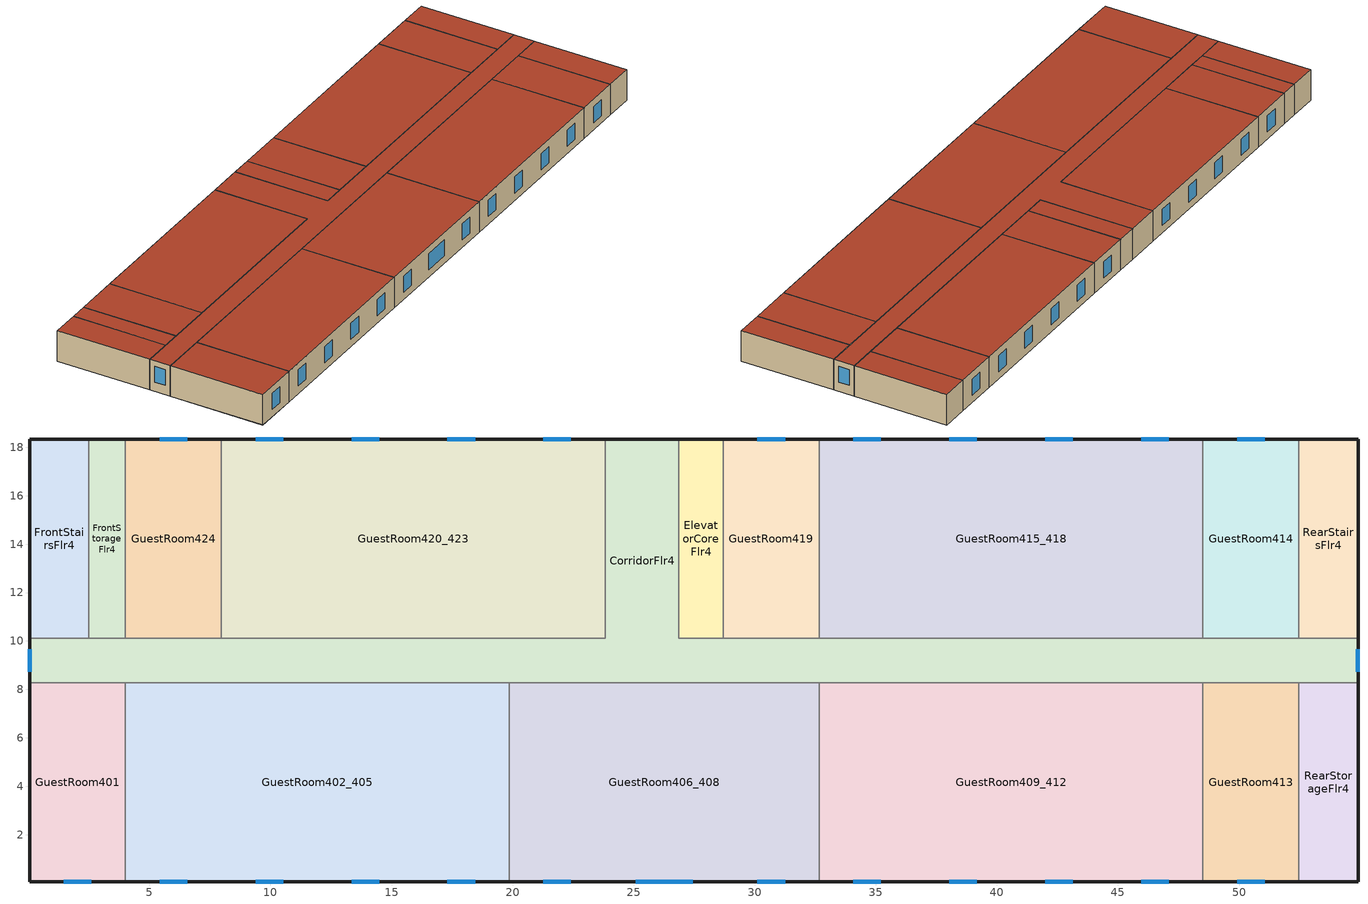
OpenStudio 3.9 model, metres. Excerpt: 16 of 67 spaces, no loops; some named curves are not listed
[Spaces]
GuestRoom413
 floor to GuestRoom313: 52.47,8.28 52.47,0.05 48.51,0.05 48.51,8.28 z8.84
 wall outside: 48.51,0.05 52.47,0.05 z8.84:11.58
 wall to GuestRoom409_412: 48.51,8.28 48.51,0.05 z8.84:11.58
 wall to CorridorFlr4: 52.47,8.28 48.51,8.28 z8.84:11.58
 wall to RearStorageFlr4: 52.47,0.05 52.47,8.28 z8.84:11.58
 window: 49.92,0.05 51.06,0.05 z9.49:10.93
 roof outside: 52.47,0.05 52.47,8.28 48.51,8.28 48.51,0.05 z11.58
GuestRoom415_418
 floor to GuestRoom315_318: 48.51,18.34 48.51,10.11 32.66,10.11 32.66,18.34 z8.84
 wall outside: 48.51,18.34 32.66,18.34 z8.84:11.58
 wall to GuestRoom419: 32.66,18.34 32.66,10.11 z8.84:11.58
 wall to CorridorFlr4: 32.66,10.11 48.51,10.11 z8.84:11.58
 wall to GuestRoom414: 48.51,10.11 48.51,18.34 z8.84:11.58
 window: 47.1,18.34 45.96,18.34 / 39.18,18.34 38.04,18.34 / 43.14,18.34 42,18.34 / 35.21,18.34 34.07,18.34 z9.49:10.93
 roof outside: 48.51,10.11 48.51,18.34 32.66,18.34 32.66,10.11 z11.58
RearStairsFlr4
 floor to RearStairsFlr3: 54.91,18.34 54.91,10.11 52.47,10.11 52.47,18.34 z8.84
 wall outside: 54.91,10.11 54.91,18.34 52.47,18.34 z8.84:11.58
 wall to GuestRoom414: 52.47,18.34 52.47,10.11 z8.84:11.58
 wall to CorridorFlr4: 52.47,10.11 54.91,10.11 z8.84:11.58
 roof outside: 54.91,10.11 54.91,18.34 52.47,18.34 52.47,10.11 z11.58
CorridorFlr4
 floor to CorridorFlr3: 26.87,18.34 26.87,10.11 54.91,10.11 54.91,8.28 0.05,8.28 0.05,10.11 23.82,10.11 23.82,18.34 z8.84
 wall outside: 0.05,10.11 0.05,8.28 / 26.87,18.34 23.82,18.34 / 54.91,8.28 54.91,10.11 z8.84:11.58
 wall to ElevatorCoreFlr4: 28.7,10.11 26.87,10.11 26.87,18.34 z8.84:11.58
 wall to FrontStairsFlr4: 2.49,10.11 0.05,10.11 z8.84:11.58
 wall to GuestRoom420_423: 23.82,18.34 23.82,10.11 7.97,10.11 z8.84:11.58
 wall to GuestRoom406_408: 19.86,8.28 32.66,8.28 z8.84:11.58
 wall to GuestRoom424: 7.97,10.11 4.01,10.11 z8.84:11.58
 wall to GuestRoom402_405: 4.01,8.28 19.86,8.28 z8.84:11.58
 wall to RearStorageFlr4: 52.47,8.28 54.91,8.28 z8.84:11.58
 wall to GuestRoom401: 0.05,8.28 4.01,8.28 z8.84:11.58
 wall to FrontStorageFlr4: 4.01,10.11 2.49,10.11 z8.84:11.58
 wall to GuestRoom414: 52.47,10.11 48.51,10.11 z8.84:11.58
 wall to GuestRoom419: 32.66,10.11 28.7,10.11 z8.84:11.58
 wall to GuestRoom409_412: 32.66,8.28 48.51,8.28 z8.84:11.58
 window: 0.05,9.66 0.05,8.73 / 54.91,8.73 54.91,9.66 z9.68:11.1
 roof outside: 54.91,8.28 54.91,10.11 26.87,10.11 26.87,18.34 23.82,18.34 23.82,10.11 0.05,10.11 0.05,8.28 z11.58
GuestRoom402_405
 floor to GuestRoom302_305: 19.86,8.28 19.86,0.05 4.01,0.05 4.01,8.28 z8.84
 wall outside: 4.01,0.05 19.86,0.05 z8.84:11.58
 wall to GuestRoom406_408: 19.86,0.05 19.86,8.28 z8.84:11.58
 wall to GuestRoom401: 4.01,8.28 4.01,0.05 z8.84:11.58
 window: 5.42,0.05 6.56,0.05 / 13.35,0.05 14.49,0.05 / 9.39,0.05 10.52,0.05 / 17.31,0.05 18.45,0.05 z9.49:10.93
 roof outside: 19.86,0.05 19.86,8.28 4.01,8.28 4.01,0.05 z11.58
GuestRoom401
 floor to GuestRoom301: 4.01,8.28 4.01,0.05 0.05,0.05 0.05,8.28 z8.84
 wall outside: 0.05,8.28 0.05,0.05 4.01,0.05 z8.84:11.58
 window: 1.46,0.05 2.6,0.05 z9.49:10.93
 roof outside: 4.01,0.05 4.01,8.28 0.05,8.28 0.05,0.05 z11.58
RearStorageFlr4
 floor to RearStorageFlr3: 54.91,8.28 54.91,0.05 52.47,0.05 52.47,8.28 z8.84
 wall outside: 52.47,0.05 54.91,0.05 54.91,8.28 z8.84:11.58
 roof outside: 54.91,0.05 54.91,8.28 52.47,8.28 52.47,0.05 z11.58
ElevatorCoreFlr4
 floor to ElevatorCoreFlr3: 28.7,18.34 28.7,10.11 26.87,10.11 26.87,18.34 z8.84
 wall outside: 28.7,18.34 26.87,18.34 z8.84:11.58
 wall to GuestRoom419: 28.7,10.11 28.7,18.34 z8.84:11.58
 roof outside: 28.7,10.11 28.7,18.34 26.87,18.34 26.87,10.11 z11.58
GuestRoom414
 floor to GuestRoom314: 52.47,18.34 52.47,10.11 48.51,10.11 48.51,18.34 z8.84
 wall outside: 52.47,18.34 48.51,18.34 z8.84:11.58
 window: 51.06,18.34 49.92,18.34 z9.49:10.93
 roof outside: 52.47,10.11 52.47,18.34 48.51,18.34 48.51,10.11 z11.58
GuestRoom420_423
 floor to GuestRoom320_323: 23.82,18.34 23.82,10.11 7.97,10.11 7.97,18.34 z8.84
 wall outside: 23.82,18.34 7.97,18.34 z8.84:11.58
 wall to GuestRoom424: 7.97,18.34 7.97,10.11 z8.84:11.58
 window: 22.41,18.34 21.27,18.34 / 18.45,18.34 17.31,18.34 / 10.52,18.34 9.39,18.34 / 14.49,18.34 13.35,18.34 z9.49:10.93
 roof outside: 23.82,10.11 23.82,18.34 7.97,18.34 7.97,10.11 z11.58
GuestRoom424
 floor to GuestRoom324: 7.97,18.34 7.97,10.11 4.01,10.11 4.01,18.34 z8.84
 wall outside: 7.97,18.34 4.01,18.34 z8.84:11.58
 wall to FrontStorageFlr4: 4.01,18.34 4.01,10.11 z8.84:11.58
 window: 6.56,18.34 5.42,18.34 z9.49:10.93
 roof outside: 7.97,10.11 7.97,18.34 4.01,18.34 4.01,10.11 z11.58
GuestRoom406_408
 floor to GuestRoom306_308: 32.66,8.28 32.66,0.05 19.86,0.05 19.86,8.28 z8.84
 wall outside: 19.86,0.05 32.66,0.05 z8.84:11.58
 wall to GuestRoom409_412: 32.66,0.05 32.66,8.28 z8.84:11.58
 window: 21.27,0.05 22.41,0.05 / 25.08,0.05 27.44,0.05 / 30.11,0.05 31.25,0.05 z9.49:10.93
 roof outside: 32.66,0.05 32.66,8.28 19.86,8.28 19.86,0.05 z11.58
GuestRoom419
 floor to GuestRoom319: 32.66,18.34 32.66,10.11 28.7,10.11 28.7,18.34 z8.84
 wall outside: 32.66,18.34 28.7,18.34 z8.84:11.58
 window: 31.25,18.34 30.11,18.34 z9.49:10.93
 roof outside: 32.66,10.11 32.66,18.34 28.7,18.34 28.7,10.11 z11.58
FrontStorageFlr4
 floor to FrontStorageFlr3: 4.01,18.34 4.01,10.11 2.49,10.11 2.49,18.34 z8.84
 wall outside: 4.01,18.34 2.49,18.34 z8.84:11.58
 wall to FrontStairsFlr4: 2.49,18.34 2.49,10.11 z8.84:11.58
 roof outside: 4.01,10.11 4.01,18.34 2.49,18.34 2.49,10.11 z11.58
FrontStairsFlr4
 floor to FrontStairsFlr3: 2.49,18.34 2.49,10.11 0.05,10.11 0.05,18.34 z8.84
 wall outside: 2.49,18.34 0.05,18.34 0.05,10.11 z8.84:11.58
 roof outside: 2.49,10.11 2.49,18.34 0.05,18.34 0.05,10.11 z11.58
GuestRoom409_412
 floor to GuestRoom309_312: 48.51,8.28 48.51,0.05 32.66,0.05 32.66,8.28 z8.84
 wall outside: 32.66,0.05 48.51,0.05 z8.84:11.58
 window: 38.04,0.05 39.18,0.05 / 45.96,0.05 47.1,0.05 / 42,0.05 43.14,0.05 / 34.07,0.05 35.21,0.05 z9.49:10.93
 roof outside: 48.51,0.05 48.51,8.28 32.66,8.28 32.66,0.05 z11.58
[Building]
-SmallHotel-ASHRAE 169-2013-4A created: 2026-10-09 19:33:39 +0000: North Axis {deg}=90; Default Construction Set=90.1-2004 - SmHotel - ASHRAE 169-2013-4A; Standards Number of Stories=4; Standards Number of Above Ground Stories=4; Standards Building Type=SmallHotel
[Site]
New York-John F Kennedy Intl AP_NY_USA: Latitude {deg}=40.65; Longitude {deg}=-73.8; Time Zone {hr}=-5; Elevation {m}=5
[SizingPeriod:DesignDay] Barometric Pressure {Pa}=101241; Rain Indicator=No; Snow Indicator=No; Day of Month=21; Daylight Saving Time Indicator=No; Humidity Condition Type=Wetbulb; Dry-Bulb Temperature Range Modifier Type=DefaultMultipliers
Name | Maximum Dry-Bulb Temperature {C} | Daily Dry-Bulb Temperature Range {deltaC} | Wind Speed {m/s} | Wind Direction {deg} | Month | Day Type | Wetbulb or DewPoint at Maximum Dry-Bulb {C} | Solar Model Indicator | ASHRAE Clear Sky Optical Depth for Beam Irradiance | ASHRAE Clear Sky Optical Depth for Diffuse Irradiance | Sky Clearness
New.York-John.F.Kennedy.Intl.AP_NY_USA Ann Clg .4% Condns DB=>MWB | 32.1 | 7.4 | 5.6 | 230 | 7 | SummerDesignDay | 23.1 | ASHRAETau | 0.541 | 1.8
New.York-John.F.Kennedy.Intl.AP_NY_USA Ann Clg .4% Condns WB=>MDB | 29.1 | 7.4 | 5.6 | 230 | 7 | SummerDesignDay | 25 | ASHRAETau | 0.541 | 1.8
New.York-John.F.Kennedy.Intl.AP_NY_USA Ann Htg 99.6% Condns DB | -10.7 | 0 | 7.5 | 320 | 1 | WinterDesignDay | -10.7 | ASHRAEClearSky |  |  | 0
[ClimateZones]
Climate Zone Institution Name 1=ASHRAE; Climate Zone Document Name 1=ANSI/ASHRAE Standard 169; Climate Zone Document Year 1=2006; Climate Zone Value 1=4A
[Site:WaterMainsTemperature]
Calculation Method=Correlation; Annual Average Outdoor Air Temperature {C}=12.4667; Maximum Difference In Monthly Average Outdoor Air Temperatures {deltaC}=25.2
[Site:GroundTemperature:Shallow]
6, 2.1, 1.1, 2, 7.2, 13.1, 18.7, 22.7, 23.9, 22, 17.5, 11.7
[Site:GroundTemperature:Deep]
11.8, 9, 7.2, 6.7, 7.7, 10.1, 13, 15.9, 17.8, 18.2, 17.1, 14.8
[Site:GroundTemperature:FCfactorMethod]
January Ground Temperature {C}=14; February Ground Temperature {C}=7.3; March Ground Temperature {C}=3.3; April Ground Temperature {C}=1.2; May Ground Temperature {C}=-0.2; June Ground Temperature {C}=5.6; July Ground Temperature {C}=10.9; August Ground Temperature {C}=16.1; September Ground Temperature {C}=21.7; October Ground Temperature {C}=25; November Ground Temperature {C}=24.8; December Ground Temperature {C}=19.9
[Material:NoMass] Thermal Absorptance=0.9; Solar Absorptance=0.7
Name | Roughness | Thermal Resistance {m2-K/W} | Visible Absorptance
CP02 CARPET PAD | VeryRough | 0.21648 | 0.8
Typical Insulation R-6.78 | Smooth | 1.19347 | 0.7
Typical Carpet Pad | Smooth | 0.21648 | 0.8
Typical Insulation R-5.89 | Smooth | 1.03652 | 0.7
Typical Insulation R-14.76; Typical Insulation R-14.76 3 | Smooth | 2.59864 | 0.7
Typical Insulation R-0.58; Typical Insulation R-0.58 3 | Smooth | 0.101875 | 0.7
Typical Insulation R-0.01 | Smooth | 0.001 | 0.7
Typical Insulation R-8.93 2 | Smooth | 1.57183 | 0.7
Typical Insulation R-13.45 2 | Smooth | 2.368 | 0.7
Typical Insulation R-1.15 2 | Smooth | 0.202527 | 0.7
[Material] Thermal Absorptance=0.9
Name | Roughness | Thickness {m} | Conductivity {W/m-K} | Density {kg/m3} | Specific Heat {J/kg-K} | Solar Absorptance | Visible Absorptance
4 in. Normalweight Concrete Floor | MediumRough | 0.1016 | 2.31 | 2322 | 832 | 0.7 | 0.7
25mm Stucco | Smooth | 0.0254 | 0.72 | 1856 | 840 | 0.7 | 0.7
5/8 in. Gypsum Board | MediumSmooth | 0.0159 | 0.16 | 800 | 1090 | 0.7 | 0.7
Roof Membrane | VeryRough | 0.0095 | 0.16 | 1121.29 | 1460 | 0.7 | 0.7
Metal Roof Surface; F08 Metal surface | Smooth | 0.0008 | 45.28 | 7824 | 500 | 0.7 | 0.7
1/2 in. Gypsum Board | Smooth | 0.0127 | 0.16 | 800 | 1090 | 0.7 | 0.5
6 in. Normalweight Concrete Floor | MediumRough | 0.1524 | 2.31 | 2322 | 832 | 0.7 | 0.7
8 in. Concrete Block Basement Wall | MediumRough | 0.2032 | 1.326 | 1842 | 912 | 0.7 | 0.7
G05 25mm wood | MediumSmooth | 0.0254 | 0.15 | 608 | 1630 | 0.5 | 0.5
[DefaultConstructionSet] Interior Partition Construction=Typical Interior Partition
Name | Default Exterior Surface Constructions | Default Interior Surface Constructions | Default Ground Contact Surface Constructions | Default Exterior SubSurface Constructions | Default Interior SubSurface Constructions
90.1-2004 - SmHotel - ASHRAE 169-2013-4A | Default Surface Constructions 1 | Default Surface Constructions 2 | Default Surface Constructions 3 | Default Sub Surface Constructions 1 | Default Sub Surface Constructions 2
90.1-2004 - SmHotel - ASHRAE 169-2013-4A 3 | Default Surface Constructions 10 | Default Surface Constructions 11 | Default Surface Constructions 12 | Default Sub Surface Constructions 7 | Default Sub Surface Constructions 8
[DefaultSurfaceConstructions]
Name | Floor Construction | Wall Construction | Roof Ceiling Construction
Default Surface Constructions 1 | Typical Insulated Exterior Mass Floor R-9.35 | Typical Insulated Steel Framed Exterior Wall R-8.06 | Typical IEAD Roof R-15.87
Default Surface Constructions 2; Default Surface Constructions 11 | int_slab_floor_smallhotel | int_wall_smallhotel | int_slab_ceiling_smallhotel
Default Surface Constructions 3; Default Surface Constructions 12 | Typical Insulated Carpeted 6in Slab Floor | Typical Insulated Basement Mass Wall
Default Surface Constructions 10 | Typical Insulated Exterior Mass Floor R-11.49 2 | Typical Insulated Steel Framed Exterior Wall R-15.63 2 | Typical IEAD Roof R-15.87 3
[Construction]
Typical Insulated Exterior Mass Floor R-9.35: Typical Insulation R-6.78, 4 in. Normalweight Concrete Floor, Typical Carpet Pad
Typical Insulated Steel Framed Exterior Wall R-8.06: 25mm Stucco, 5/8 in. Gypsum Board, Typical Insulation R-5.89, 5/8 in. Gypsum Board
Typical IEAD Roof R-15.87: Roof Membrane, Typical Insulation R-14.76, Metal Roof Surface
int_slab_floor_smallhotel: 4 in. Normalweight Concrete Floor, CP02 CARPET PAD
int_wall_smallhotel: 1/2 in. Gypsum Board, 1/2 in. Gypsum Board
int_slab_ceiling_smallhotel: CP02 CARPET PAD, 4 in. Normalweight Concrete Floor
Typical Insulated Carpeted 6in Slab Floor: 6 in. Normalweight Concrete Floor, Typical Carpet Pad
Typical Insulated Basement Mass Wall: 8 in. Concrete Block Basement Wall
U 0.57 SHGC 0.39 Simple Glazing: U 0.57 SHGC 0.39 Simple Glazing
U 0.67 SHGC 0.39 Simple Glazing: U 0.67 SHGC 0.39 Simple Glazing
Typical Insulated Metal Door R-1.43: F08 Metal surface, Typical Insulation R-0.58
Typical Overhead Door R-0.86: Typical Insulation R-0.01
U 1.17 SHGC 0.49 Simple Glazing: U 1.17 SHGC 0.49 Simple Glazing
Typical Interior Window: Clear 3mm
Typical Interior Door; Typical Interior Partition: G05 25mm wood
U 0.98 SHGC 0.36 Simple Glazing: U 0.98 SHGC 0.36 Simple Glazing
Typical Insulated Exterior Mass Floor R-11.49 2: Typical Insulation R-8.93 2, 4 in. Normalweight Concrete Floor, Typical Carpet Pad
Typical Insulated Steel Framed Exterior Wall R-15.63 2: 25mm Stucco, 5/8 in. Gypsum Board, Typical Insulation R-13.45 2, 5/8 in. Gypsum Board
Typical IEAD Roof R-15.87 3: Roof Membrane, Typical Insulation R-14.76 3, Metal Roof Surface
Typical Insulated Metal Door R-1.43 3: F08 Metal surface, Typical Insulation R-0.58 3
Typical Overhead Door R-2.0 2: Typical Insulation R-1.15 2
[DefaultSubSurfaceConstructions]
Name | Fixed Window Construction | Operable Window Construction | Door Construction | Glass Door Construction | Overhead Door Construction | Skylight Construction | Tubular Daylight Dome Construction | Tubular Daylight Diffuser Construction
Default Sub Surface Constructions 1 | U 0.57 SHGC 0.39 Simple Glazing | U 0.67 SHGC 0.39 Simple Glazing | Typical Insulated Metal Door R-1.43 | U 0.67 SHGC 0.39 Simple Glazing | Typical Overhead Door R-0.86 | U 1.17 SHGC 0.49 Simple Glazing | Typical Interior Window | Typical Interior Window
Default Sub Surface Constructions 2; Default Sub Surface Constructions 8 | Typical Interior Window | Typical Interior Window | Typical Interior Door
Default Sub Surface Constructions 7 | U 0.57 SHGC 0.39 Simple Glazing | U 0.67 SHGC 0.39 Simple Glazing | Typical Insulated Metal Door R-1.43 3 |  | Typical Overhead Door R-2.0 2 | U 0.98 SHGC 0.36 Simple Glazing | Typical Interior Window | Typical Interior Window
[WindowMaterial:SimpleGlazingSystem] Visible Transmittance=0.81
Name | U-Factor {W/m2-K} | Solar Heat Gain Coefficient
U 0.57 SHGC 0.39 Simple Glazing | 3.23661 | 0.39
U 0.67 SHGC 0.39 Simple Glazing | 3.80444 | 0.39
U 1.17 SHGC 0.49 Simple Glazing | 6.64357 | 0.49
U 0.98 SHGC 0.36 Simple Glazing | 5.5647 | 0.36
[WindowMaterial:Glazing]
Clear 3mm: Optical Data Type=SpectralAverage; Thickness {m}=0.003; Solar Transmittance at Normal Incidence=0.837; Front Side Solar Reflectance at Normal Incidence=0.075; Back Side Solar Reflectance at Normal Incidence=0.075; Visible Transmittance at Normal Incidence=0.898; Front Side Visible Reflectance at Normal Incidence=0.081; Back Side Visible Reflectance at Normal Incidence=0.081; Infrared Transmittance at Normal Incidence=0; Front Side Infrared Hemispherical Emissivity=0.84; Back Side Infrared Hemispherical Emissivity=0.84; Conductivity {W/m-K}=0.9; Dirt Correction Factor for Solar and Visible Transmittance=1; Solar Diffusing=No
[Space] Default Construction Set=90.1-2004 - SmHotel - ASHRAE 169-2013-4A 3; Building Story=BuildingStory4
Name | Space Type | Thermal Zone
GuestRoom424 | SmallHotel GuestRoom4Occ | GuestRoom424 ZN
GuestRoom413 | SmallHotel GuestRoom4Vac | GuestRoom413 ZN
GuestRoom419 | SmallHotel GuestRoom4Occ | GuestRoom419 ZN
GuestRoom402_405 | SmallHotel GuestRoom4Vac | GuestRoom402_405 ZN
GuestRoom420_423 | SmallHotel GuestRoom4Occ | GuestRoom420_423 ZN
GuestRoom415_418 | SmallHotel GuestRoom4Occ | GuestRoom415_418 ZN
RearStairsFlr4 | SmallHotel Stair4 | RearStairsFlr4 ZN
GuestRoom414 | SmallHotel GuestRoom4Vac | GuestRoom414 ZN
CorridorFlr4 | SmallHotel Corridor4 | CorridorFlr4 ZN
GuestRoom406_408 | SmallHotel GuestRoom4Vac | GuestRoom406_408 ZN
GuestRoom401 | SmallHotel GuestRoom4Occ | GuestRoom401 ZN
GuestRoom409_412 | SmallHotel GuestRoom4Occ | GuestRoom409_412 ZN
RearStorageFlr4 | SmallHotel Storage4Rear | RearStorageFlr4 ZN
ElevatorCoreFlr4 | SmallHotel ElevatorCore4 | ElevatorCoreFlr4 ZN
FrontStorageFlr4 | SmallHotel Storage4Front | FrontStorageFlr4 ZN
FrontStairsFlr4 | SmallHotel Stair4 | FrontStairsFlr4 ZN
[BuildingStory]
BuildingStory4
[SpaceType] Standards Building Type=SmallHotel
Name | Default Schedule Set | Design Specification Outdoor Air Object | Standards Space Type
SmallHotel Corridor4 | SmallHotel Corridor4 Schedule Set | SmallHotel Corridor4 Ventilation | Corridor4
SmallHotel ElevatorCore4 | SmallHotel ElevatorCore4 Schedule Set | SmallHotel ElevatorCore4 Ventilation | ElevatorCore4
SmallHotel Stair4 | SmallHotel Stair4 Schedule Set | SmallHotel Stair4 Ventilation | Stair4
SmallHotel Storage4Front | SmallHotel Storage4Front Schedule Set | SmallHotel Storage4Front Ventilation | Storage4Front
SmallHotel Storage4Rear | SmallHotel Storage4Rear Schedule Set | SmallHotel Storage4Rear Ventilation | Storage4Rear
SmallHotel GuestRoom4Occ | SmallHotel GuestRoom4Occ Schedule Set | SmallHotel GuestRoom4Occ Ventilation | GuestRoom4Occ
SmallHotel GuestRoom4Vac | SmallHotel GuestRoom4Vac Schedule Set | SmallHotel GuestRoom4Vac Ventilation | GuestRoom4Vac
[Lights:Definition] Design Level Calculation Method=Watts/Area; Fraction Radiant=0.7; Fraction Visible=0.2; Return Air Fraction=0
Name | Watts per Space Floor Area {W/m2}
SmallHotel Corridor4 Lights Definition | 5.38196
SmallHotel GuestRoom4Occ Lights Definition; SmallHotel GuestRoom4Vac Lights Definition | 11.8403
SmallHotel Stair4 Lights Definition | 6.45835
SmallHotel Storage4Front Lights Definition; SmallHotel Storage4Rear Lights Definition | 8.61113
[Lights] Fraction Replaceable=1
Name | Lights Definition | Space or SpaceType
SmallHotel Corridor4 Lights | SmallHotel Corridor4 Lights Definition | SmallHotel Corridor4
SmallHotel GuestRoom4Occ Lights | SmallHotel GuestRoom4Occ Lights Definition | SmallHotel GuestRoom4Occ
SmallHotel GuestRoom4Vac Lights | SmallHotel GuestRoom4Vac Lights Definition | SmallHotel GuestRoom4Vac
SmallHotel Stair4 Lights | SmallHotel Stair4 Lights Definition | SmallHotel Stair4
SmallHotel Storage4Front Lights | SmallHotel Storage4Front Lights Definition | SmallHotel Storage4Front
SmallHotel Storage4Rear Lights | SmallHotel Storage4Rear Lights Definition | SmallHotel Storage4Rear
[DesignSpecification:OutdoorAir] Outdoor Air Method=Sum
Name | Outdoor Air Flow per Floor Area {m3/s-m2}
SmallHotel Corridor4 Ventilation; SmallHotel ElevatorCore4 Ventilation; SmallHotel Stair4 Ventilation | 0.000254
SmallHotel GuestRoom4Occ Ventilation; SmallHotel GuestRoom4Vac Ventilation | 0.000508
SmallHotel Storage4Front Ventilation; SmallHotel Storage4Rear Ventilation | 0.000762
[DefaultScheduleSet]
Name | Number of People Schedule | People Activity Level Schedule | Lighting Schedule | Electric Equipment Schedule
SmallHotel Corridor4 Schedule Set | HotelSmall AlwaysOff | HotelSmall Activity_Sch | HotelSmall BLDG_LIGHT_CORRIDOR_SCH | HotelSmall AlwaysOff
SmallHotel ElevatorCore4 Schedule Set |  |  | HotelSmall AlwaysOff | HotelSmall BLDG_ELEVATORS
SmallHotel GuestRoom4Occ Schedule Set | HotelSmall GuestRoom_Occ_Sch | HotelSmall Activity_Sch | SmallHotel GuestRoom Light | HotelSmall GuestRoom_Eqp_Sch_Base
SmallHotel GuestRoom4Vac Schedule Set | HotelSmall AlwaysOff | HotelSmall Activity_Sch | HotelSmall AlwaysOff | HotelSmall AlwaysOff
SmallHotel Stair4 Schedule Set | HotelSmall AlwaysOff | HotelSmall Activity_Sch | Always On | HotelSmall AlwaysOff
SmallHotel Storage4Front Schedule Set; SmallHotel Storage4Rear Schedule Set | HotelSmall AlwaysOff | HotelSmall Activity_Sch | SmallHotel Storage Light | HotelSmall AlwaysOff
[ThermostatSetpoint:DualSetpoint]
Name | Heating Setpoint Temperature Schedule | Cooling Setpoint Temperature Schedule
SmallHotel Corridor4 Thermostat 1 | HotelSmall CommonArea_HtgSP_Sch | HotelSmall CommonArea_ClgSP_Sch
SmallHotel ElevatorCore4 Thermostat 1
SmallHotel Stair4 Thermostat 1; SmallHotel Storage4Front Thermostat 1; SmallHotel Stair4 Thermostat 2; SmallHotel Storage4Rear Thermostat 1 | HotelSmall SemiHeated_HtgSP_Sch | SmallHotel UnitHeater ClgSP Sch
SmallHotel GuestRoom4Occ Thermostat 1; SmallHotel GuestRoom4Occ Thermostat 2; SmallHotel GuestRoom4Occ Thermostat 3; SmallHotel GuestRoom4Occ Thermostat 4; SmallHotel GuestRoom4Occ Thermostat 5; SmallHotel GuestRoom4Occ Thermostat 6 | HotelSmall Base_OccGuestRoom_HtgSP_Sch | HotelSmall Base_OccGuestRoom_ClgSP_Sch
SmallHotel GuestRoom4Vac Thermostat 1; SmallHotel GuestRoom4Vac Thermostat 2; SmallHotel GuestRoom4Vac Thermostat 3; SmallHotel GuestRoom4Vac Thermostat 4 | HotelSmall VacGuestRoom_HtgSP_Sch | HotelSmall VacGuestRoom_ClgSP_Sch
[ElectricEquipment:Definition] Design Level Calculation Method=Watts/Area; Watts per Space Floor Area {W/m2}=11.8403; Fraction Latent=0; Fraction Radiant=0.5; Fraction Lost=0
SmallHotel GuestRoom4Occ Elec Equip Definition; SmallHotel GuestRoom4Vac Elec Equip Definition
[ElectricEquipment]
Name | Electric Equipment Definition | Space or SpaceType
SmallHotel GuestRoom4Occ Elec Equip | SmallHotel GuestRoom4Occ Elec Equip Definition | SmallHotel GuestRoom4Occ
SmallHotel GuestRoom4Vac Elec Equip | SmallHotel GuestRoom4Vac Elec Equip Definition | SmallHotel GuestRoom4Vac
[People:Definition] Number of People Calculation Method=People/Area; People per Space Floor Area {person/m2}=0.0459619; Fraction Radiant=0.3; Thermal Comfort Model Type 1=AdaptiveASH55
SmallHotel GuestRoom4Occ People Definition; SmallHotel GuestRoom4Vac People Definition
[People] Work Efficiency Schedule=Work Efficiency Schedule; Clothing Insulation Schedule=Clothing Schedule; Air Velocity Schedule=Air Velocity Schedule; Multiplier=1
Name | People Definition | Space or SpaceType
SmallHotel GuestRoom4Occ People | SmallHotel GuestRoom4Occ People Definition | SmallHotel GuestRoom4Occ
SmallHotel GuestRoom4Vac People | SmallHotel GuestRoom4Vac People Definition | SmallHotel GuestRoom4Vac
[SpaceInfiltration:DesignFlowRate] Design Flow Rate Calculation Method=Flow/ExteriorArea; Flow per Exterior Surface Area {m3/s-m2}=0.000570329; Constant Term Coefficient=0.0287; Temperature Term Coefficient=0.0086; Velocity Term Coefficient=0; Velocity Squared Term Coefficient=0.0086
Name | Space or SpaceType | Schedule
FrontStairsFlr4 HVAC On Infiltration | FrontStairsFlr4 | Infiltration HVAC On Schedule
FrontStairsFlr4 HVAC Off Infiltration | FrontStairsFlr4 | Infiltration HVAC Off Schedule
GuestRoom415_418 HVAC On Infiltration | GuestRoom415_418 | Infiltration HVAC On Schedule
GuestRoom415_418 HVAC Off Infiltration | GuestRoom415_418 | Infiltration HVAC Off Schedule
RearStairsFlr4 HVAC On Infiltration | RearStairsFlr4 | Infiltration HVAC On Schedule
RearStairsFlr4 HVAC Off Infiltration | RearStairsFlr4 | Infiltration HVAC Off Schedule
CorridorFlr4 HVAC On Infiltration | CorridorFlr4 | Infiltration HVAC On Schedule
CorridorFlr4 HVAC Off Infiltration | CorridorFlr4 | Infiltration HVAC Off Schedule
GuestRoom401 HVAC On Infiltration | GuestRoom401 | Infiltration HVAC On Schedule
GuestRoom401 HVAC Off Infiltration | GuestRoom401 | Infiltration HVAC Off Schedule
GuestRoom413 HVAC On Infiltration | GuestRoom413 | Infiltration HVAC On Schedule
GuestRoom413 HVAC Off Infiltration | GuestRoom413 | Infiltration HVAC Off Schedule
GuestRoom424 HVAC On Infiltration | GuestRoom424 | Infiltration HVAC On Schedule
GuestRoom424 HVAC Off Infiltration | GuestRoom424 | Infiltration HVAC Off Schedule
GuestRoom419 HVAC On Infiltration | GuestRoom419 | Infiltration HVAC On Schedule
GuestRoom419 HVAC Off Infiltration | GuestRoom419 | Infiltration HVAC Off Schedule
GuestRoom414 HVAC On Infiltration | GuestRoom414 | Infiltration HVAC On Schedule
GuestRoom414 HVAC Off Infiltration | GuestRoom414 | Infiltration HVAC Off Schedule
GuestRoom420_423 HVAC On Infiltration | GuestRoom420_423 | Infiltration HVAC On Schedule
GuestRoom420_423 HVAC Off Infiltration | GuestRoom420_423 | Infiltration HVAC Off Schedule
GuestRoom406_408 HVAC On Infiltration | GuestRoom406_408 | Infiltration HVAC On Schedule
GuestRoom406_408 HVAC Off Infiltration | GuestRoom406_408 | Infiltration HVAC Off Schedule
GuestRoom409_412 HVAC On Infiltration | GuestRoom409_412 | Infiltration HVAC On Schedule
GuestRoom409_412 HVAC Off Infiltration | GuestRoom409_412 | Infiltration HVAC Off Schedule
GuestRoom402_405 HVAC On Infiltration | GuestRoom402_405 | Infiltration HVAC On Schedule
GuestRoom402_405 HVAC Off Infiltration | GuestRoom402_405 | Infiltration HVAC Off Schedule
FrontStorageFlr4 HVAC On Infiltration | FrontStorageFlr4 | Infiltration HVAC On Schedule
FrontStorageFlr4 HVAC Off Infiltration | FrontStorageFlr4 | Infiltration HVAC Off Schedule
RearStorageFlr4 HVAC On Infiltration | RearStorageFlr4 | Infiltration HVAC On Schedule
RearStorageFlr4 HVAC Off Infiltration | RearStorageFlr4 | Infiltration HVAC Off Schedule
ElevatorCoreFlr4 HVAC On Infiltration | ElevatorCoreFlr4 | Infiltration HVAC On Schedule
ElevatorCoreFlr4 HVAC Off Infiltration | ElevatorCoreFlr4 | Infiltration HVAC Off Schedule
[ThermalZone] Use Ideal Air Loads=No
Name | Thermostat
CorridorFlr4 ZN | SmallHotel Corridor4 Thermostat 1
ElevatorCoreFlr4 ZN | SmallHotel ElevatorCore4 Thermostat 1
FrontStairsFlr4 ZN | SmallHotel Stair4 Thermostat 1
FrontStorageFlr4 ZN | SmallHotel Storage4Front Thermostat 1
GuestRoom401 ZN | SmallHotel GuestRoom4Occ Thermostat 1
GuestRoom402_405 ZN | SmallHotel GuestRoom4Vac Thermostat 1
GuestRoom406_408 ZN | SmallHotel GuestRoom4Vac Thermostat 2
GuestRoom409_412 ZN | SmallHotel GuestRoom4Occ Thermostat 2
GuestRoom413 ZN | SmallHotel GuestRoom4Vac Thermostat 3
GuestRoom414 ZN | SmallHotel GuestRoom4Vac Thermostat 4
GuestRoom415_418 ZN | SmallHotel GuestRoom4Occ Thermostat 3
GuestRoom419 ZN | SmallHotel GuestRoom4Occ Thermostat 4
GuestRoom420_423 ZN | SmallHotel GuestRoom4Occ Thermostat 5
GuestRoom424 ZN | SmallHotel GuestRoom4Occ Thermostat 6
RearStairsFlr4 ZN | SmallHotel Stair4 Thermostat 2
RearStorageFlr4 ZN | SmallHotel Storage4Rear Thermostat 1
[Sizing:Zone] Zone Cooling Design Supply Air Temperature Input Method=SupplyAirTemperature; Zone Cooling Design Supply Air Temperature Difference {deltaC}=11.11; Zone Heating Design Supply Air Temperature Input Method=SupplyAirTemperature; Zone Heating Design Supply Air Temperature Difference {deltaC}=11.11; Zone Heating Design Supply Air Humidity Ratio {kg-H2O/kg-air}=0.008; Cooling Design Air Flow Method=DesignDay; Heating Design Air Flow Method=DesignDay; Account for Dedicated Outdoor Air System=No; Dedicated Outdoor Air System Control Strategy=NeutralSupplyAir; Dedicated Outdoor Air Low Setpoint Temperature for Design {C}=autosize; Dedicated Outdoor Air High Setpoint Temperature for Design {C}=autosize; Zone Load Sizing Method=Sensible Load Only No Latent Load; Zone Latent Cooling Design Supply Air Humidity Ratio Input Method=HumidityRatioDifference; Zone Cooling Design Supply Air Humidity Ratio Difference {kgWater/kgDryAir}=0.005; Zone Latent Heating Design Supply Air Humidity Ratio Input Method=HumidityRatioDifference; Zone Humidification Design Supply Air Humidity Ratio Difference {kgWater/kgDryAir}=0.005; Sizing Option=Coincident
Name | Zone Cooling Design Supply Air Temperature {C} | Zone Heating Design Supply Air Temperature {C} | Zone Cooling Design Supply Air Humidity Ratio {kg-H2O/kg-air} | Heating Maximum Air Flow Fraction
CorridorFlr1 ZN; CorridorFlr2 ZN; CorridorFlr3 ZN; CorridorFlr4 ZN; GuestRoom101 ZN; GuestRoom102 ZN; GuestRoom103 ZN; GuestRoom104 ZN; GuestRoom105 ZN; GuestRoom201 ZN; GuestRoom202_205 ZN; GuestRoom206_208 ZN; GuestRoom209_212 ZN; GuestRoom213 ZN; GuestRoom214 ZN; GuestRoom215_218 ZN; GuestRoom219 ZN; GuestRoom220_223 ZN; GuestRoom224 ZN; GuestRoom301 ZN; GuestRoom302_305 ZN; GuestRoom306_308 ZN; GuestRoom309_312 ZN; GuestRoom313 ZN; GuestRoom314 ZN; GuestRoom315_318 ZN; GuestRoom319 ZN; GuestRoom320_323 ZN; GuestRoom324 ZN; GuestRoom401 ZN; GuestRoom402_405 ZN; GuestRoom406_408 ZN; GuestRoom409_412 ZN; GuestRoom413 ZN; GuestRoom414 ZN; GuestRoom415_418 ZN; GuestRoom419 ZN; GuestRoom420_423 ZN; GuestRoom424 ZN | 13.8889 | 50 | 0.008
ElevatorCoreFlr1 ZN; ElevatorCoreFlr2 ZN; ElevatorCoreFlr3 ZN; ElevatorCoreFlr4 ZN; FrontStorageFlr1 ZN; FrontStorageFlr2 ZN; FrontStorageFlr3 ZN; FrontStorageFlr4 ZN; RearStorageFlr1 ZN; RearStorageFlr2 ZN; RearStorageFlr3 ZN; RearStorageFlr4 ZN | 14 | 40 | 0.0085
FrontStairsFlr1 ZN; FrontStairsFlr2 ZN; FrontStairsFlr3 ZN; FrontStairsFlr4 ZN; RearStairsFlr1 ZN; RearStairsFlr2 ZN; RearStairsFlr3 ZN; RearStairsFlr4 ZN | 14 | 50 | 0.0085 | 1
[Zone equipment]
CorridorFlr1 ZN: CorridorFlr1 ZN PTAC
CorridorFlr2 ZN: CorridorFlr2 ZN PTAC
CorridorFlr3 ZN: CorridorFlr3 ZN PTAC
CorridorFlr4 ZN: CorridorFlr4 ZN PTAC
FrontStairsFlr1 ZN: FrontStairsFlr1 ZN Unit Heater
FrontStairsFlr2 ZN: FrontStairsFlr2 ZN Unit Heater
FrontStairsFlr3 ZN: FrontStairsFlr3 ZN Unit Heater
FrontStairsFlr4 ZN: FrontStairsFlr4 ZN Unit Heater
GuestRoom101 ZN: GuestRoom101 ZN PTAC
GuestRoom102 ZN: GuestRoom102 ZN PTAC
GuestRoom103 ZN: GuestRoom103 ZN PTAC
GuestRoom104 ZN: GuestRoom104 ZN PTAC
GuestRoom105 ZN: GuestRoom105 ZN PTAC
GuestRoom201 ZN: GuestRoom201 ZN PTAC
GuestRoom202_205 ZN: GuestRoom202_205 ZN PTAC
GuestRoom206_208 ZN: GuestRoom206_208 ZN PTAC
GuestRoom209_212 ZN: GuestRoom209_212 ZN PTAC
GuestRoom213 ZN: GuestRoom213 ZN PTAC
GuestRoom214 ZN: GuestRoom214 ZN PTAC
GuestRoom215_218 ZN: GuestRoom215_218 ZN PTAC
GuestRoom219 ZN: GuestRoom219 ZN PTAC
GuestRoom220_223 ZN: GuestRoom220_223 ZN PTAC
GuestRoom224 ZN: GuestRoom224 ZN PTAC
GuestRoom301 ZN: GuestRoom301 ZN PTAC
GuestRoom302_305 ZN: GuestRoom302_305 ZN PTAC
GuestRoom306_308 ZN: GuestRoom306_308 ZN PTAC
GuestRoom309_312 ZN: GuestRoom309_312 ZN PTAC
GuestRoom313 ZN: GuestRoom313 ZN PTAC
GuestRoom314 ZN: GuestRoom314 ZN PTAC
GuestRoom315_318 ZN: GuestRoom315_318 ZN PTAC
GuestRoom319 ZN: GuestRoom319 ZN PTAC
GuestRoom320_323 ZN: GuestRoom320_323 ZN PTAC
GuestRoom324 ZN: GuestRoom324 ZN PTAC
GuestRoom401 ZN: GuestRoom401 ZN PTAC
GuestRoom402_405 ZN: GuestRoom402_405 ZN PTAC
GuestRoom406_408 ZN: GuestRoom406_408 ZN PTAC
GuestRoom409_412 ZN: GuestRoom409_412 ZN PTAC
GuestRoom413 ZN: GuestRoom413 ZN PTAC
GuestRoom414 ZN: GuestRoom414 ZN PTAC
GuestRoom415_418 ZN: GuestRoom415_418 ZN PTAC
GuestRoom419 ZN: GuestRoom419 ZN PTAC
GuestRoom420_423 ZN: GuestRoom420_423 ZN PTAC
GuestRoom424 ZN: GuestRoom424 ZN PTAC
RearStairsFlr1 ZN: RearStairsFlr1 ZN Unit Heater
RearStairsFlr2 ZN: RearStairsFlr2 ZN Unit Heater
RearStairsFlr3 ZN: RearStairsFlr3 ZN Unit Heater
RearStairsFlr4 ZN: RearStairsFlr4 ZN Unit Heater
[Fan:OnOff] Availability Schedule=Always On Discrete; Fan Total Efficiency=0.387075; Pressure Rise {Pa}=331.288; Maximum Flow Rate {m3/s}=autosize; Motor Efficiency=0.703774; Motor In Airstream Fraction=1
Name | Fan Power Ratio Function of Speed Ratio Curve | Fan Efficiency Ratio Function of Speed Ratio Curve
GuestRoom101 ZN PTAC Fan | Fan On Off Power Curve | Fan On Off Efficiency Curve
GuestRoom102 ZN PTAC Fan | Fan On Off Power Curve 1 | Fan On Off Efficiency Curve 1
GuestRoom103 ZN PTAC Fan | Fan On Off Power Curve 2 | Fan On Off Efficiency Curve 2
GuestRoom104 ZN PTAC Fan | Fan On Off Power Curve 3 | Fan On Off Efficiency Curve 3
GuestRoom105 ZN PTAC Fan | Fan On Off Power Curve 4 | Fan On Off Efficiency Curve 4
GuestRoom201 ZN PTAC Fan | Fan On Off Power Curve 5 | Fan On Off Efficiency Curve 5
GuestRoom202_205 ZN PTAC Fan | Fan On Off Power Curve 6 | Fan On Off Efficiency Curve 6
GuestRoom206_208 ZN PTAC Fan | Fan On Off Power Curve 7 | Fan On Off Efficiency Curve 7
GuestRoom209_212 ZN PTAC Fan | Fan On Off Power Curve 8 | Fan On Off Efficiency Curve 8
GuestRoom213 ZN PTAC Fan | Fan On Off Power Curve 9 | Fan On Off Efficiency Curve 9
GuestRoom214 ZN PTAC Fan | Fan On Off Power Curve 10 | Fan On Off Efficiency Curve 10
GuestRoom215_218 ZN PTAC Fan | Fan On Off Power Curve 11 | Fan On Off Efficiency Curve 11
GuestRoom219 ZN PTAC Fan | Fan On Off Power Curve 12 | Fan On Off Efficiency Curve 12
GuestRoom220_223 ZN PTAC Fan | Fan On Off Power Curve 13 | Fan On Off Efficiency Curve 13
GuestRoom224 ZN PTAC Fan | Fan On Off Power Curve 14 | Fan On Off Efficiency Curve 14
GuestRoom301 ZN PTAC Fan | Fan On Off Power Curve 15 | Fan On Off Efficiency Curve 15
GuestRoom302_305 ZN PTAC Fan | Fan On Off Power Curve 16 | Fan On Off Efficiency Curve 16
GuestRoom306_308 ZN PTAC Fan | Fan On Off Power Curve 17 | Fan On Off Efficiency Curve 17
GuestRoom309_312 ZN PTAC Fan | Fan On Off Power Curve 18 | Fan On Off Efficiency Curve 18
GuestRoom313 ZN PTAC Fan | Fan On Off Power Curve 19 | Fan On Off Efficiency Curve 19
GuestRoom314 ZN PTAC Fan | Fan On Off Power Curve 20 | Fan On Off Efficiency Curve 20
GuestRoom315_318 ZN PTAC Fan | Fan On Off Power Curve 21 | Fan On Off Efficiency Curve 21
GuestRoom319 ZN PTAC Fan | Fan On Off Power Curve 22 | Fan On Off Efficiency Curve 22
GuestRoom320_323 ZN PTAC Fan | Fan On Off Power Curve 23 | Fan On Off Efficiency Curve 23
GuestRoom324 ZN PTAC Fan | Fan On Off Power Curve 24 | Fan On Off Efficiency Curve 24
GuestRoom401 ZN PTAC Fan | Fan On Off Power Curve 25 | Fan On Off Efficiency Curve 25
GuestRoom402_405 ZN PTAC Fan | Fan On Off Power Curve 26 | Fan On Off Efficiency Curve 26
GuestRoom406_408 ZN PTAC Fan | Fan On Off Power Curve 27 | Fan On Off Efficiency Curve 27
GuestRoom409_412 ZN PTAC Fan | Fan On Off Power Curve 28 | Fan On Off Efficiency Curve 28
GuestRoom413 ZN PTAC Fan | Fan On Off Power Curve 29 | Fan On Off Efficiency Curve 29
GuestRoom414 ZN PTAC Fan | Fan On Off Power Curve 30 | Fan On Off Efficiency Curve 30
GuestRoom415_418 ZN PTAC Fan | Fan On Off Power Curve 31 | Fan On Off Efficiency Curve 31
GuestRoom419 ZN PTAC Fan | Fan On Off Power Curve 32 | Fan On Off Efficiency Curve 32
GuestRoom420_423 ZN PTAC Fan | Fan On Off Power Curve 33 | Fan On Off Efficiency Curve 33
GuestRoom424 ZN PTAC Fan | Fan On Off Power Curve 34 | Fan On Off Efficiency Curve 34
CorridorFlr1 ZN PTAC Fan | Fan On Off Power Curve 35 | Fan On Off Efficiency Curve 35
CorridorFlr2 ZN PTAC Fan | Fan On Off Power Curve 36 | Fan On Off Efficiency Curve 36
CorridorFlr3 ZN PTAC Fan | Fan On Off Power Curve 37 | Fan On Off Efficiency Curve 37
CorridorFlr4 ZN PTAC Fan | Fan On Off Power Curve 38 | Fan On Off Efficiency Curve 38
[Coil:Heating:Electric] Efficiency=1
Name | Availability Schedule
GuestRoom101 ZN PTAC Electric Htg Coil; GuestRoom102 ZN PTAC Electric Htg Coil; GuestRoom103 ZN PTAC Electric Htg Coil; GuestRoom104 ZN PTAC Electric Htg Coil; GuestRoom105 ZN PTAC Electric Htg Coil; GuestRoom201 ZN PTAC Electric Htg Coil; GuestRoom202_205 ZN PTAC Electric Htg Coil; GuestRoom206_208 ZN PTAC Electric Htg Coil; GuestRoom209_212 ZN PTAC Electric Htg Coil; GuestRoom213 ZN PTAC Electric Htg Coil; GuestRoom214 ZN PTAC Electric Htg Coil; GuestRoom215_218 ZN PTAC Electric Htg Coil; GuestRoom219 ZN PTAC Electric Htg Coil; GuestRoom220_223 ZN PTAC Electric Htg Coil; GuestRoom224 ZN PTAC Electric Htg Coil; GuestRoom301 ZN PTAC Electric Htg Coil; GuestRoom302_305 ZN PTAC Electric Htg Coil; GuestRoom306_308 ZN PTAC Electric Htg Coil; GuestRoom309_312 ZN PTAC Electric Htg Coil; GuestRoom313 ZN PTAC Electric Htg Coil; GuestRoom314 ZN PTAC Electric Htg Coil; GuestRoom315_318 ZN PTAC Electric Htg Coil; GuestRoom319 ZN PTAC Electric Htg Coil; GuestRoom320_323 ZN PTAC Electric Htg Coil; GuestRoom324 ZN PTAC Electric Htg Coil; GuestRoom401 ZN PTAC Electric Htg Coil; GuestRoom402_405 ZN PTAC Electric Htg Coil; GuestRoom406_408 ZN PTAC Electric Htg Coil; GuestRoom409_412 ZN PTAC Electric Htg Coil; GuestRoom413 ZN PTAC Electric Htg Coil; GuestRoom414 ZN PTAC Electric Htg Coil; GuestRoom415_418 ZN PTAC Electric Htg Coil; GuestRoom419 ZN PTAC Electric Htg Coil; GuestRoom420_423 ZN PTAC Electric Htg Coil; GuestRoom424 ZN PTAC Electric Htg Coil; CorridorFlr1 ZN PTAC Electric Htg Coil; CorridorFlr2 ZN PTAC Electric Htg Coil; CorridorFlr3 ZN PTAC Electric Htg Coil; CorridorFlr4 ZN PTAC Electric Htg Coil | Always On Discrete
FrontStairsFlr1 ZN UnitHeater Electric Htg Coil; FrontStairsFlr2 ZN UnitHeater Electric Htg Coil; FrontStairsFlr3 ZN UnitHeater Electric Htg Coil; FrontStairsFlr4 ZN UnitHeater Electric Htg Coil; RearStairsFlr1 ZN UnitHeater Electric Htg Coil; RearStairsFlr2 ZN UnitHeater Electric Htg Coil; RearStairsFlr3 ZN UnitHeater Electric Htg Coil; RearStairsFlr4 ZN UnitHeater Electric Htg Coil | Always On
[Coil:Cooling:DX:SingleSpeed] Availability Schedule=Always On Discrete; Rated Total Cooling Capacity {W}=autosize; Rated Sensible Heat Ratio=autosize; Rated Air Flow Rate {m3/s}=autosize; Rated Evaporator Fan Power Per Volume Flow Rate 2017 {W/(m3/s)}=773.3; Rated Evaporator Fan Power Per Volume Flow Rate 2023 {W/(m3/s)}=934.4; Total Cooling Capacity Function of Temperature Curve=PSZ-Fine Storage DX Coil Cap-FT; Total Cooling Capacity Function of Flow Fraction Curve=DX Coil Cap-FF; Energy Input Ratio Function of Temperature Curve=PSZ-AC DX Coil EIR-FT; Energy Input Ratio Function of Flow Fraction Curve=Split DX Coil EIR-FF; Part Load Fraction Correlation Curve=HPACCOOLPLFFPLR; Minimum Outdoor Dry-Bulb Temperature for Compressor Operation {C}=-25; Nominal Time for Condensate Removal to Begin {s}=0; Ratio of Initial Moisture Evaporation Rate and Steady State Latent Capacity=0; Maximum Cycling Rate {cycles/hr}=0; Latent Capacity Time Constant {s}=0; Condenser Type=AirCooled; Evaporative Condenser Effectiveness=0.9; Evaporative Condenser Air Flow Rate {m3/s}=autosize; Evaporative Condenser Pump Rated Power Consumption {W}=autosize; Crankcase Heater Capacity {W}=0; Maximum Outdoor Dry-Bulb Temperature for Crankcase Heater Operation {C}=10; Basin Heater Capacity {W/K}=0; Basin Heater Setpoint Temperature {C}=2
Name | Rated COP {W/W}
GuestRoom101 ZN PTAC 1spd DX AC Clg Coil 5kBtu/hr 11.0EER; GuestRoom102 ZN PTAC 1spd DX AC Clg Coil 4kBtu/hr 11.0EER; GuestRoom201 ZN PTAC 1spd DX AC Clg Coil 5kBtu/hr 11.0EER; GuestRoom301 ZN PTAC 1spd DX AC Clg Coil 4kBtu/hr 11.0EER; GuestRoom313 ZN PTAC 1spd DX AC Clg Coil 4kBtu/hr 11.0EER; GuestRoom319 ZN PTAC 1spd DX AC Clg Coil 7kBtu/hr 11.0EER; GuestRoom324 ZN PTAC 1spd DX AC Clg Coil 4kBtu/hr 11.0EER; GuestRoom413 ZN PTAC 1spd DX AC Clg Coil 6kBtu/hr 11.0EER; GuestRoom414 ZN PTAC 1spd DX AC Clg Coil 6kBtu/hr 11.0EER | 3.80275
GuestRoom103 ZN PTAC 1spd DX AC Clg Coil 13kBtu/hr 9.7EER | 3.35769
GuestRoom104 ZN PTAC 1spd DX AC Clg Coil 13kBtu/hr 9.7EER | 3.38026
GuestRoom105 ZN PTAC 1spd DX AC Clg Coil 17kBtu/hr 9.3EER; GuestRoom202_205 ZN PTAC 1spd DX AC Clg Coil 45kBtu/hr 9.3EER; GuestRoom206_208 ZN PTAC 1spd DX AC Clg Coil 38kBtu/hr 9.3EER; GuestRoom209_212 ZN PTAC 1spd DX AC Clg Coil 42kBtu/hr 9.3EER; GuestRoom215_218 ZN PTAC 1spd DX AC Clg Coil 80kBtu/hr 9.3EER; GuestRoom219 ZN PTAC 1spd DX AC Clg Coil 69kBtu/hr 9.3EER; GuestRoom220_223 ZN PTAC 1spd DX AC Clg Coil 42kBtu/hr 9.3EER; GuestRoom309_312 ZN PTAC 1spd DX AC Clg Coil 40kBtu/hr 9.3EER; GuestRoom315_318 ZN PTAC 1spd DX AC Clg Coil 49kBtu/hr 9.3EER; GuestRoom320_323 ZN PTAC 1spd DX AC Clg Coil 38kBtu/hr 9.3EER; GuestRoom402_405 ZN PTAC 1spd DX AC Clg Coil 20kBtu/hr 9.3EER; GuestRoom406_408 ZN PTAC 1spd DX AC Clg Coil 18kBtu/hr 9.3EER; GuestRoom409_412 ZN PTAC 1spd DX AC Clg Coil 51kBtu/hr 9.3EER; GuestRoom415_418 ZN PTAC 1spd DX AC Clg Coil 50kBtu/hr 9.3EER; GuestRoom420_423 ZN PTAC 1spd DX AC Clg Coil 48kBtu/hr 9.3EER | 3.23526
GuestRoom213 ZN PTAC 1spd DX AC Clg Coil 12kBtu/hr 9.9EER | 3.44398
GuestRoom214 ZN PTAC 1spd DX AC Clg Coil 13kBtu/hr 9.7EER | 3.3676
GuestRoom224 ZN PTAC 1spd DX AC Clg Coil 13kBtu/hr 9.8EER | 3.41154
GuestRoom302_305 ZN PTAC 1spd DX AC Clg Coil 14kBtu/hr 9.5EER | 3.31424
GuestRoom306_308 ZN PTAC 1spd DX AC Clg Coil 12kBtu/hr 9.9EER | 3.43789
GuestRoom314 ZN PTAC 1spd DX AC Clg Coil 12kBtu/hr 10.0EER | 3.4795
GuestRoom401 ZN PTAC 1spd DX AC Clg Coil 14kBtu/hr 9.5EER | 3.28663
GuestRoom419 ZN PTAC 1spd DX AC Clg Coil 14kBtu/hr 9.5EER | 3.30447
GuestRoom424 ZN PTAC 1spd DX AC Clg Coil 14kBtu/hr 9.6EER | 3.3221
[Exterior:Lights:Definition]
NonDimming Exterior Lights Def: Design Level {W}=6063
[Exterior:Lights]
NonDimming Exterior Lights Def: Exterior Lights Definition=NonDimming Exterior Lights Def; Schedule=HotelSmall Exterior_Lgt_ALWAYS_ON; Control Option=AstronomicalClock
[Schedule:Constant]
Name | Value
Infiltration HVAC On Schedule | 0
Infiltration HVAC Off Schedule | 1
[Schedule:Ruleset]
Name | Default Day Schedule | Summer Design Day Schedule | Winter Design Day Schedule
HotelSmall AlwaysOff | HotelSmall AlwaysOff Default | HotelSmall AlwaysOff Summer Design Day | HotelSmall AlwaysOff Winter Design Day
HotelSmall Activity_Sch | HotelSmall Activity_Sch Default | HotelSmall Activity_Sch Summer Design Day | HotelSmall Activity_Sch Winter Design Day
HotelSmall BLDG_LIGHT_CORRIDOR_SCH | HotelSmall BLDG_LIGHT_CORRIDOR_SCH Default | HotelSmall BLDG_LIGHT_CORRIDOR_SCH Summer Design Day | HotelSmall BLDG_LIGHT_CORRIDOR_SCH Winter Design Day
HotelSmall CommonArea_HtgSP_Sch | HotelSmall CommonArea_HtgSP_Sch Default | HotelSmall CommonArea_HtgSP_Sch Summer Design Day | HotelSmall CommonArea_HtgSP_Sch Winter Design Day
HotelSmall CommonArea_ClgSP_Sch | HotelSmall CommonArea_ClgSP_Sch Default | HotelSmall CommonArea_ClgSP_Sch Summer Design Day | HotelSmall CommonArea_ClgSP_Sch Winter Design Day
HotelSmall BLDG_ELEVATORS | HotelSmall BLDG_ELEVATORS Default | HotelSmall BLDG_ELEVATORS Summer Design Day | HotelSmall BLDG_ELEVATORS Winter Design Day
Clothing Schedule | Clothing Schedule Default Winter Clothes
Air Velocity Schedule | Air Velocity Schedule Default
Work Efficiency Schedule | Work Efficiency Schedule Default
HotelSmall GuestRoom_Occ_Sch | HotelSmall GuestRoom_Occ_Sch Default | HotelSmall GuestRoom_Occ_Sch Summer Design Day | HotelSmall GuestRoom_Occ_Sch Winter Design Day
SmallHotel GuestRoom Light | SmallHotel GuestRoom Light Default | SmallHotel GuestRoom Light Summer Design Day | SmallHotel GuestRoom Light Winter Design Day
HotelSmall GuestRoom_Eqp_Sch_Base | HotelSmall GuestRoom_Eqp_Sch_Base Default | HotelSmall GuestRoom_Eqp_Sch_Base Summer Design Day | HotelSmall GuestRoom_Eqp_Sch_Base Winter Design Day
HotelSmall Base_OccGuestRoom_HtgSP_Sch | HotelSmall Base_OccGuestRoom_HtgSP_Sch Default | HotelSmall Base_OccGuestRoom_HtgSP_Sch Summer Design Day | HotelSmall Base_OccGuestRoom_HtgSP_Sch Winter Design Day
HotelSmall Base_OccGuestRoom_ClgSP_Sch | HotelSmall Base_OccGuestRoom_ClgSP_Sch Default | HotelSmall Base_OccGuestRoom_ClgSP_Sch Summer Design Day | HotelSmall Base_OccGuestRoom_ClgSP_Sch Winter Design Day
HotelSmall VacGuestRoom_HtgSP_Sch | HotelSmall VacGuestRoom_HtgSP_Sch Default | HotelSmall VacGuestRoom_HtgSP_Sch Summer Design Day | HotelSmall VacGuestRoom_HtgSP_Sch Winter Design Day
HotelSmall VacGuestRoom_ClgSP_Sch | HotelSmall VacGuestRoom_ClgSP_Sch Default | HotelSmall VacGuestRoom_ClgSP_Sch Summer Design Day | HotelSmall VacGuestRoom_ClgSP_Sch Winter Design Day
HotelSmall SemiHeated_HtgSP_Sch | HotelSmall SemiHeated_HtgSP_Sch Default | HotelSmall SemiHeated_HtgSP_Sch Summer Design Day | HotelSmall SemiHeated_HtgSP_Sch Winter Design Day
SmallHotel UnitHeater ClgSP Sch | SmallHotel UnitHeater ClgSP Sch Default | SmallHotel UnitHeater ClgSP Sch Summer Design Day | SmallHotel UnitHeater ClgSP Sch Winter Design Day
Always On | Always On Default
SmallHotel Storage Light | SmallHotel Storage Light Default | SmallHotel Storage Light Summer Design Day | SmallHotel Storage Light Winter Design Day
HotelSmall Exterior_Lgt_ALWAYS_ON | HotelSmall Exterior_Lgt_ALWAYS_ON Default | HotelSmall Exterior_Lgt_ALWAYS_ON Summer Design Day | HotelSmall Exterior_Lgt_ALWAYS_ON Winter Design Day
[Schedule:Day]
HotelSmall AlwaysOff Default; HotelSmall AlwaysOff Winter Design Day; HotelSmall AlwaysOff Summer Design Day; HotelSmall GuestRoom_Occ_Sch Winter Design Day; SmallHotel GuestRoom Light Winter Design Day; HotelSmall GuestRoom_Eqp_Sch_Base Winter Design Day; SmallHotel Storage Light Winter Design Day: No, 24, 0, 0
HotelSmall Activity_Sch Default; HotelSmall Activity_Sch Winter Design Day; HotelSmall Activity_Sch Summer Design Day: No, 24, 0, 132
HotelSmall BLDG_LIGHT_CORRIDOR_SCH Default; HotelSmall BLDG_LIGHT_CORRIDOR_SCH Winter Design Day; HotelSmall BLDG_LIGHT_CORRIDOR_SCH Summer Design Day; HotelSmall GuestRoom_Occ_Sch Summer Design Day; SmallHotel GuestRoom Light Summer Design Day; HotelSmall GuestRoom_Eqp_Sch_Base Summer Design Day; Always On Default; SmallHotel Storage Light Summer Design Day; HotelSmall Exterior_Lgt_ALWAYS_ON Default; HotelSmall Exterior_Lgt_ALWAYS_ON Winter Design Day; HotelSmall Exterior_Lgt_ALWAYS_ON Summer Design Day: No, 24, 0, 1
HotelSmall CommonArea_HtgSP_Sch Default; HotelSmall CommonArea_HtgSP_Sch Winter Design Day; HotelSmall CommonArea_HtgSP_Sch Summer Design Day; HotelSmall Base_OccGuestRoom_HtgSP_Sch Default; HotelSmall Base_OccGuestRoom_HtgSP_Sch Winter Design Day; HotelSmall Base_OccGuestRoom_HtgSP_Sch Summer Design Day; HotelSmall Base_OccGuestRoom_ClgSP_Sch Default; HotelSmall Base_OccGuestRoom_ClgSP_Sch Winter Design Day; HotelSmall Base_OccGuestRoom_ClgSP_Sch Summer Design Day: No, 24, 0, 21.111
HotelSmall CommonArea_ClgSP_Sch Default; HotelSmall CommonArea_ClgSP_Sch Winter Design Day; HotelSmall CommonArea_ClgSP_Sch Summer Design Day: No, 24, 0, 23.889
HotelSmall BLDG_ELEVATORS Default: No, 4, 0, 0.05, 5, 0, 0.1, 6, 0, 0.2, 7, 0, 0.4, 9, 0, 0.5, 10, 0, 0.35, 16, 0, 0.15, 17, 0, 0.35, 19, 0, 0.5, 21, 0, 0.4, 22, 0, 0.3, 23, 0, 0.2, 24, 0, 0.1
HotelSmall BLDG_ELEVATORS Summer Design Day: No, 24, 0, 0.5
HotelSmall BLDG_ELEVATORS Winter Design Day: No, 24, 0, 0.05
Clothing Schedule Default Winter Clothes: 24, 0, 1
Clothing Schedule Summer Clothes: 24, 0, 0.5
Air Velocity Schedule Default: 24, 0, 0.2
Work Efficiency Schedule Default: 24, 0, 0
HotelSmall GuestRoom_Occ_Sch Default: No, 6, 0, 1, 7, 0, 0.77, 9, 0, 0.53, 17, 0, 0.3, 18, 0, 0.53, 19, 0, 0.54, 21, 0, 0.65, 24, 0, 0.77
HotelSmall GuestRoom_Occ_Sch Wkdy Day: No, 6, 0, 1, 7, 0, 0.77, 9, 0, 0.43, 15, 0, 0.2, 16, 0, 0.31, 19, 0, 0.54, 21, 0, 0.77, 22, 0, 0.89, 24, 0, 1
SmallHotel GuestRoom Light Default: No, 1, 0, 0.22, 2, 0, 0.17, 5, 0, 0.11, 6, 0, 0.22, 7, 0, 0.44, 8, 0, 0.56, 10, 0, 0.44, 11, 0, 0.28, 18, 0, 0.15, 19, 0, 0.67, 20, 0, 0.89, 21, 0, 1, 22, 0, 0.89, 23, 0, 0.67, 24, 0, 0.33
SmallHotel GuestRoom Light Wknd Day: No, 2, 0, 0.26, 6, 0, 0.11, 8, 0, 0.41, 10, 0, 0.56, 11, 0, 0.35, 17, 0, 0.15, 18, 0, 0.5, 19, 0, 0.85, 22, 0, 1, 23, 0, 0.85, 24, 0, 0.41
HotelSmall GuestRoom_Eqp_Sch_Base Default: No, 6, 0, 0.11, 7, 0, 0.3, 8, 0, 0.62, 9, 0, 0.9, 10, 0, 0.62, 17, 0, 0.29, 18, 0, 0.43, 19, 0, 0.51, 20, 0, 0.49, 21, 0, 0.66, 22, 0, 0.7, 23, 0, 0.35, 24, 0, 0.11
HotelSmall GuestRoom_Eqp_Sch_Base Wkdy Day: No, 6, 0, 0.11, 7, 0, 0.62, 8, 0, 0.9, 10, 0, 0.43, 17, 0, 0.26, 19, 0, 0.51, 20, 0, 0.49, 21, 0, 0.66, 22, 0, 0.7, 23, 0, 0.35, 24, 0, 0.11
HotelSmall VacGuestRoom_HtgSP_Sch Default; HotelSmall VacGuestRoom_HtgSP_Sch Winter Design Day; HotelSmall VacGuestRoom_HtgSP_Sch Summer Design Day: No, 24, 0, 18.889
HotelSmall VacGuestRoom_ClgSP_Sch Default; HotelSmall VacGuestRoom_ClgSP_Sch Winter Design Day; HotelSmall VacGuestRoom_ClgSP_Sch Summer Design Day: No, 24, 0, 23.333
HotelSmall SemiHeated_HtgSP_Sch Default; HotelSmall SemiHeated_HtgSP_Sch Winter Design Day; HotelSmall SemiHeated_HtgSP_Sch Summer Design Day: No, 24, 0, 7.2
SmallHotel UnitHeater ClgSP Sch Default; SmallHotel UnitHeater ClgSP Sch Winter Design Day; SmallHotel UnitHeater ClgSP Sch Summer Design Day: No, 24, 0, 40
SmallHotel Storage Light Default; SmallHotel Storage Light Default|Wknd Day: No, 7, 0, 0.1, 8, 0, 0.2, 18, 0, 0.4, 22, 0, 0.2, 24, 0, 0.1
[Schedule:Rule] Rule Order=0; Date Specification Type=DateRange; Start Day=1
Name | Schedule Ruleset | Day Schedule | Start Month | End Month | End Day | Apply Monday | Apply Tuesday | Apply Wednesday | Apply Thursday | Apply Friday | Apply Sunday | Apply Saturday
Schedule Rule 1 | Clothing Schedule | Clothing Schedule Summer Clothes | 5 | 9 | 30
Schedule Rule 3 | HotelSmall GuestRoom_Occ_Sch | HotelSmall GuestRoom_Occ_Sch Wkdy Day | 1 | 12 | 31 | Yes | Yes | Yes | Yes | Yes
Schedule Rule 4 | SmallHotel GuestRoom Light | SmallHotel GuestRoom Light Wknd Day | 1 | 12 | 31 |  |  |  |  |  | Yes | Yes
Schedule Rule 5 | HotelSmall GuestRoom_Eqp_Sch_Base | HotelSmall GuestRoom_Eqp_Sch_Base Wkdy Day | 1 | 12 | 31 | Yes | Yes | Yes | Yes | Yes
Schedule Rule 13 | SmallHotel Storage Light | SmallHotel Storage Light Default|Wknd Day | 1 | 12 | 31 |  |  |  |  |  | Yes | Yes
